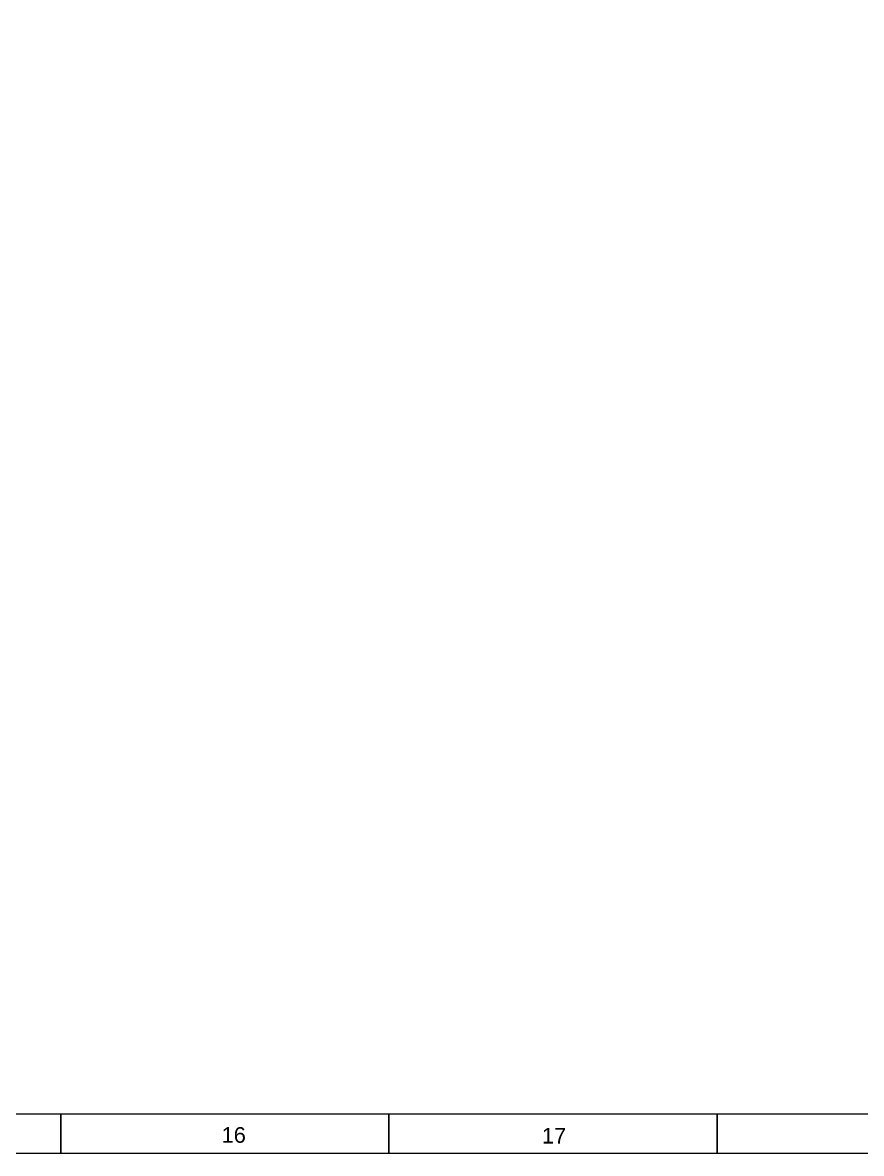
# Model space of a CAD drawing. Header units: inches. Extents: x 21 to 120937, y -15239 to 12027.
# Drawn here: x 41200.98 to 41205.21, y 12003.18 to 12008.88 of the extents above; entities that cross this region are included whole.
import ezdxf

# ---------------------------------------------------------------- set-up
doc = ezdxf.new("R2010")
doc.units = ezdxf.units.IN
doc.header["$MEASUREMENT"] = 0
doc.styles.get("Standard").update_dxf_attribs({"font": 'arial.ttf'})

# ---------------------------------------------------------------- blocks, each defined once
blk = doc.blocks.new('240A1')
at = {"color": 0, "lineweight": -3}
for p, q in [((1045905.72, 286251.35), (1045905.72, 286246.35)), ((1045947.77, 286251.35), (1045947.77, 286246.35)), ((1045989.82, 286251.35), (1045989.82, 286246.35))]:
    blk.add_line(p, q, dxfattribs=at)
at = {"color": 5, "lineweight": 15}
blk.add_lwpolyline([(1045274.97, 286840.35), (1046115.97, 286840.35), (1046115.97, 286246.35), (1045274.97, 286246.35)], close=True, dxfattribs=at)
at = {"color": 0, "lineweight": 9}
blk.add_lwpolyline([(1045279.97, 286835.35), (1046110.97, 286835.35), (1046110.97, 286251.35), (1045279.97, 286251.35)], close=True, dxfattribs=at)
at = {"lineweight": -3, "char_height": 2, "attachment_point": 1}
for s, insert in [('16', (1045926.33, 286249.71)), ('17', (1045967.36, 286249.61))]:
    blk.add_mtext_dynamic_manual_height_columns(s, width=2, gutter_width=1, heights=[0], dxfattribs=dict(at, insert=insert))

msp = doc.modelspace()

# ---------------------------------------------------------------- block references
at = {"xscale": 0.03937007874015748, "yscale": 0.03937007874015748, "zscale": 0.03937007874015748}
msp.add_blockref('240A1', (23.7791, 733.6406), dxfattribs=at)

doc.saveas('drawing.dxf')
